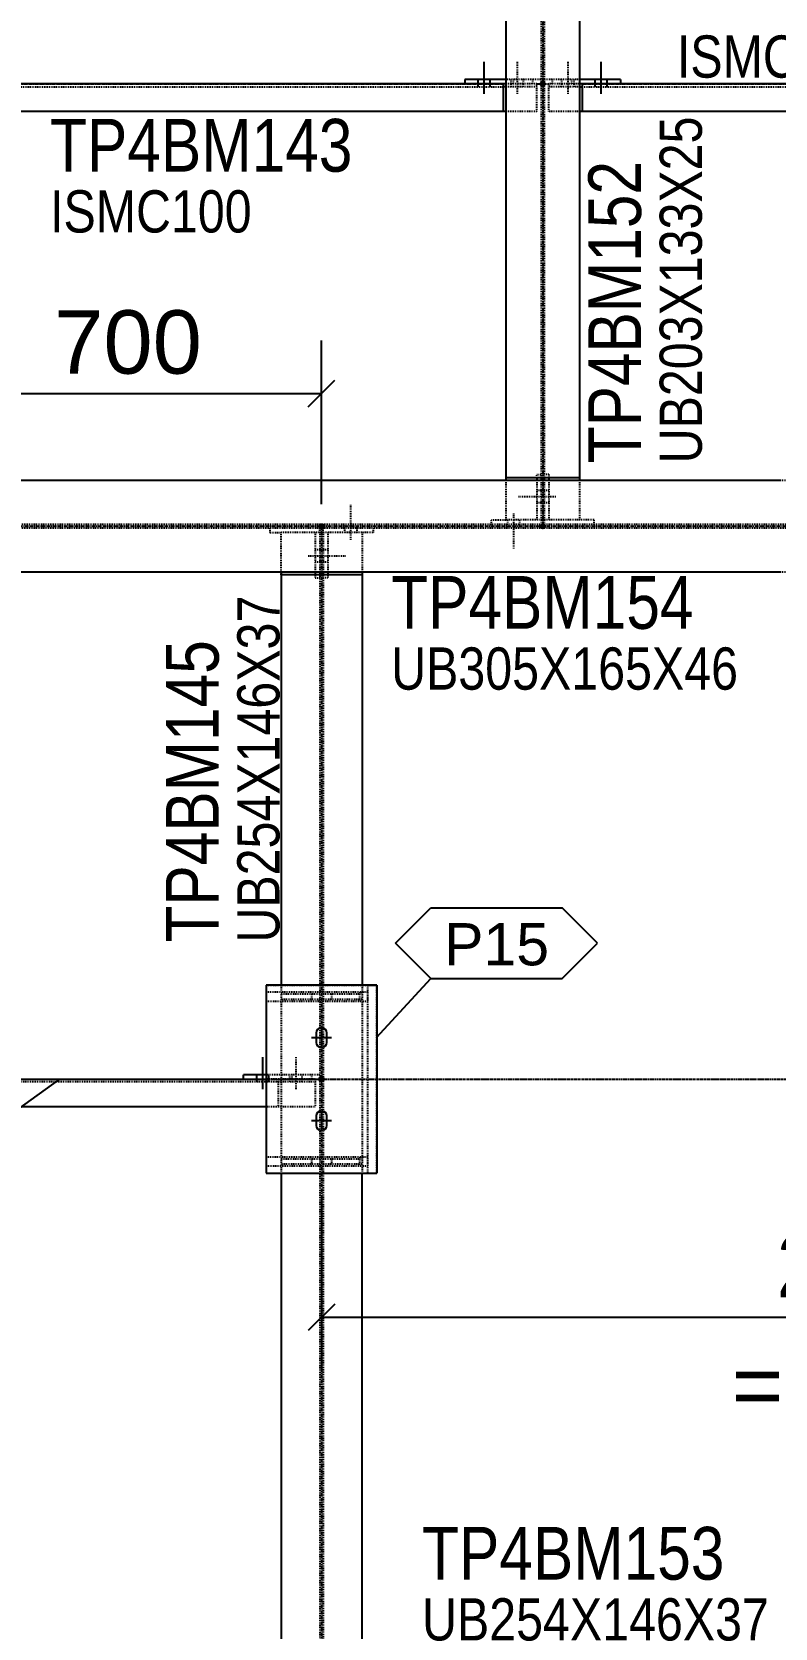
# Model space of a CAD drawing. Header units: millimetres. Extents: x 2102 to 21371, y 12217 to 26594.
# Drawn here: x 12108 to 13452, y 20328 to 23215 of the extents above; entities that cross this region are included whole.
import ezdxf

# ---------------------------------------------------------------- set-up
doc = ezdxf.new("R2010")
doc.units = ezdxf.units.MM
for name, pattern in [('CENTER', [12.7, 7.9375, -1.5875, 1.5875, -1.5875]), ('DXK_LINE_DOT2', [3.9198, 1.9599, -1.9599]), ('DXK_LINE_DOT5', [7.8785, 2.979, -0.9799, 0.9799, -0.9799, 0.9799, -0.9799])]:
    doc.linetypes.add(name, pattern=pattern)
for name, color, linetype in [('1', 7, 'Continuous'), ('2', 7, 'Continuous'), ('4', 7, 'Continuous'), ('6', 7, 'Continuous'), ('7', 7, 'Continuous'), ('8', 7, 'Continuous')]:
    doc.layers.add(name, color=color, linetype=linetype)
doc.styles.add('Arial', font='arial.ttf', dxfattribs={"height": 0.2})
doc.styles.add('Arial Narrow', font='ARIALN.TTF', dxfattribs={"height": 0.2})

# ---------------------------------------------------------------- blocks, each defined once
blk = doc.blocks.new('GridLine-116860372-116906 - 114867')
at = {"layer": '2', "color": 7, "linetype": 'DXK_LINE_DOT5'}
blk.add_line((2535.4, 21320.8), (24512.1, 21320.8), dxfattribs=at)
blk = doc.blocks.new('Part-116860372-114967 - 114867')
at = {"layer": '4', "linetype": 'Continuous'}
for points in [[(15075.6, 25065.8, -1), (15075.6, 25075.8, -1)], [(15075.6, 22565.8, -1), (15075.6, 22575.8, -1)]]:
    blk.add_hatch(color=4, dxfattribs=at).paths.add_polyline_path(points)
at = {"layer": '1', "color": 6, "linetype": 'DXK_LINE_DOT2'}
for p, q in [((14992.3, 25054.1), (14992.3, 24939.6)), ((15158.8, 25054.1), (14992.3, 25054.1)), ((15072, 25054.1), (15072, 23580.8)), ((15079.1, 25054.1), (15079.1, 24939.6)), ((15158.8, 25054.1), (15158.8, 24939.6)), ((15079.1, 24933.3), (15079.1, 22680.6)), ((15072, 23580.8), (15072, 22680.6)), ((14992.3, 22674.4), (14992.3, 22585)), ((15072, 22674.4), (15072, 22585)), ((15079.1, 22674.4), (15079.1, 22585)), ((15158.8, 22674.4), (15158.8, 22585)), ((15158.8, 22585), (14992.3, 22585))]:
    blk.add_line(p, q, dxfattribs=at)
at = {"layer": '2', "color": 2, "linetype": 'Continuous'}
for p, q in [((14992.3, 24939.6), (14992.3, 22674.4)), ((15072, 24939.6), (15072, 24933.3)), ((15079.1, 24939.6), (15079.1, 24933.3)), ((15158.8, 24939.6), (15158.8, 22674.4)), ((15158.8, 24933.3), (14992.3, 24933.3)), ((15158.8, 22680.6), (14992.3, 22680.6)), ((15072, 22680.6), (15072, 22674.4)), ((15079.1, 22680.6), (15079.1, 22674.4))]:
    blk.add_line(p, q, dxfattribs=at)
at = {"layer": '4', "color": 4, "linetype": 'CENTER'}
blk.add_line((15075.6, 25070.8), (15075.6, 22570.8), dxfattribs=at)
at = {"layer": '4', "color": 4, "linetype": 'Continuous'}
for centre in [(15075.6, 25070.8), (15075.6, 22570.8)]:
    blk.add_circle(centre, 5, dxfattribs=at)
blk = doc.blocks.new('Part-116860372-116410 - 114867')
at = {"layer": '1', "color": 6, "linetype": 'DXK_LINE_DOT2'}
for p, q in [((14579.5, 21140.8), (14667.1, 21140.8)), ((14667.1, 21128.3), (14579.5, 21128.3)), ((14598.3, 21140.8), (14598.3, 21128.3))]:
    blk.add_line(p, q, dxfattribs=at)
blk = doc.blocks.new('Part-116860372-114966 - 114867')
at = {"layer": '4', "linetype": 'Continuous'}
for points in [[(13700.6, 22565.8, -1), (13700.6, 22575.8, -1)], [(17825.6, 22565.8, -1), (17825.6, 22575.8, -1)]]:
    blk.add_hatch(color=4, dxfattribs=at).paths.add_polyline_path(points)
at = {"layer": '1', "color": 6, "linetype": 'DXK_LINE_DOT2'}
for p, q in [((13717.3, 22674.4), (13717.3, 22467.3)), ((13831.8, 22674.4), (13717.3, 22674.4)), ((16038.1, 22674.4), (15613.1, 22674.4)), ((17706.8, 22674.4), (17810.2, 22674.4)), ((17810.2, 22674.4), (17810.2, 22467.3)), ((13717.3, 22575), (13831.8, 22575)), ((13831.8, 22566.6), (13717.3, 22566.6)), ((17706.8, 22575), (13838.1, 22575)), ((17706.8, 22566.6), (13838.1, 22566.6)), ((17810.2, 22575), (17707.7, 22575)), ((17810.2, 22566.6), (17713.1, 22566.6)), ((13831.8, 22467.3), (13717.3, 22467.3)), ((16038.1, 22467.3), (15613.1, 22467.3)), ((17810.2, 22467.3), (17713.1, 22467.3))]:
    blk.add_line(p, q, dxfattribs=at)
at = {"layer": '2', "color": 2, "linetype": 'Continuous'}
for p, q in [((15613.1, 22674.4), (13831.8, 22674.4)), ((13838.1, 22674.4), (13838.1, 22467.3)), ((17713.1, 22674.4), (16038.1, 22674.4)), ((17706.8, 22467.3), (17706.8, 22674.4)), ((13838.1, 22575), (13831.8, 22575)), ((13838.1, 22566.6), (13831.8, 22566.6)), ((17713.1, 22575), (17706.8, 22575)), ((17713.1, 22566.6), (17706.8, 22566.6)), ((15613.1, 22467.3), (13831.8, 22467.3)), ((17713.1, 22467.3), (16038.1, 22467.3))]:
    blk.add_line(p, q, dxfattribs=at)
at = {"layer": '4', "color": 4, "linetype": 'CENTER'}
blk.add_line((13700.6, 22570.8), (17825.6, 22570.8), dxfattribs=at)
at = {"layer": '4', "color": 4, "linetype": 'Continuous'}
for centre in [(13700.6, 22570.8), (17825.6, 22570.8)]:
    blk.add_circle(centre, 5, dxfattribs=at)
blk = doc.blocks.new('Part-116860372-114971 - 114867')
at = {"layer": '4', "linetype": 'Continuous'}
for points in [[(14575.6, 22565.8, -1), (14575.6, 22575.8, -1)], [(14575.6, 19940.8, -1), (14575.6, 19950.8, -1)]]:
    blk.add_hatch(color=4, dxfattribs=at).paths.add_polyline_path(points)
at = {"layer": '1', "color": 6, "linetype": 'DXK_LINE_DOT2'}
for p, q in [((14484.1, 22461), (14484.1, 22556.6)), ((14667.1, 22556.6), (14484.1, 22556.6)), ((14571.6, 22556.6), (14571.6, 21320.8)), ((14579.5, 22556.6), (14579.5, 22467.3)), ((14667.1, 22556.6), (14667.1, 22461)), ((14579.5, 22461), (14579.5, 20043.6)), ((14484.1, 21533.3), (14484.1, 21108.3)), ((14667.1, 21533.3), (14667.1, 21108.3)), ((14571.6, 21320.8), (14571.6, 20043.6)), ((14571.6, 20037.3), (14571.6, 19959.8)), ((14579.5, 20037.3), (14579.5, 19959.8)), ((14579.5, 19959.8), (14571.6, 19959.8))]:
    blk.add_line(p, q, dxfattribs=at)
at = {"layer": '2', "color": 2, "linetype": 'Continuous'}
for p, q in [((14484.1, 22467.3), (14484.1, 21533.3)), ((14667.1, 22461), (14484.1, 22461)), ((14571.6, 22467.3), (14571.6, 22461)), ((14579.5, 22467.3), (14579.5, 22461)), ((14667.1, 22467.3), (14667.1, 21533.3)), ((14484.1, 21108.3), (14484.1, 20043.6)), ((14667.1, 20043.6), (14667.1, 21108.3)), ((14484.1, 20043.6), (14667.1, 20043.6)), ((14571.6, 20043.6), (14571.6, 20037.3)), ((14579.5, 20043.6), (14579.5, 20037.3))]:
    blk.add_line(p, q, dxfattribs=at)
at = {"layer": '4', "color": 4, "linetype": 'CENTER'}
blk.add_line((14575.6, 22570.8), (14575.6, 19945.8), dxfattribs=at)
at = {"layer": '4', "color": 4, "linetype": 'Continuous'}
for centre in [(14575.6, 22570.8), (14575.6, 19945.8)]:
    blk.add_circle(centre, 5, dxfattribs=at)
blk = doc.blocks.new('Part-116860372-115050 - 114867')
at = {"layer": '4', "linetype": 'Continuous'}
for points in [[(13700.6, 21315.8, -1), (13700.6, 21325.8, -1)], [(14575.6, 21315.8, -1), (14575.6, 21325.8, -1)]]:
    blk.add_hatch(color=4, dxfattribs=at).paths.add_polyline_path(points)
at = {"layer": '1', "color": 6, "linetype": 'DXK_LINE_DOT2'}
for p, q in [((13717.3, 21320.8), (13717.3, 21295.8)), ((13838.1, 21320.8), (13717.3, 21320.8)), ((13831.8, 21314.6), (13717.3, 21314.6)), ((13717.3, 21295.8), (13798.6, 21295.8)), ((13798.6, 21295.8), (13798.6, 21258.3)), ((14561.6, 21314.6), (13838.1, 21314.6)), ((14561.6, 21320.8), (14450.6, 21320.8)), ((14477.8, 21320.8), (14477.8, 21258.3)), ((14561.6, 21320.8), (14561.6, 21258.3)), ((13831.8, 21258.3), (13798.6, 21258.3)), ((14561.6, 21258.3), (14450.6, 21258.3))]:
    blk.add_line(p, q, dxfattribs=at)
at = {"layer": '2', "color": 2, "linetype": 'Continuous'}
for p, q in [((13838.1, 21314.6), (13831.8, 21314.6)), ((13838.1, 21258.3), (13838.1, 21320.8)), ((13838.1, 21320.8), (14450.6, 21320.8)), ((14450.6, 21258.3), (13831.8, 21258.3))]:
    blk.add_line(p, q, dxfattribs=at)
at = {"layer": '4', "color": 4, "linetype": 'CENTER'}
for p, q in [((13700.6, 21320.8), (13717.3, 21320.8)), ((13838.1, 21320.8), (14450.6, 21320.8)), ((14561.6, 21320.8), (14575.6, 21320.8))]:
    blk.add_line(p, q, dxfattribs=at)
at = {"layer": '4', "color": 4, "linetype": 'Continuous'}
for centre in [(13700.6, 21320.8), (14575.6, 21320.8)]:
    blk.add_circle(centre, 5, dxfattribs=at)
blk = doc.blocks.new('Part-116860372-115060 - 114867')
at = {"layer": '4', "linetype": 'Continuous'}
for points in [[(13700.6, 23565.8, -1), (13700.6, 23575.8, -1)], [(15075.6, 23565.8, -1), (15075.6, 23575.8, -1)]]:
    blk.add_hatch(color=4, dxfattribs=at).paths.add_polyline_path(points)
at = {"layer": '1', "color": 6, "linetype": 'DXK_LINE_DOT2'}
for p, q in [((13838.1, 23570.8), (13717.3, 23570.8)), ((13717.3, 23508.3), (13717.3, 23570.8)), ((15062, 23570.8), (14986.1, 23570.8)), ((15062, 23508.3), (15062, 23570.8)), ((13831.8, 23564.6), (13717.3, 23564.6)), ((13838.1, 23564.6), (14986.1, 23564.6)), ((15062, 23564.6), (14992.3, 23564.6)), ((13831.8, 23508.3), (13717.3, 23508.3)), ((15062, 23508.3), (14986.1, 23508.3))]:
    blk.add_line(p, q, dxfattribs=at)
at = {"layer": '2', "color": 2, "linetype": 'Continuous'}
for p, q in [((14986.1, 23570.8), (13838.1, 23570.8)), ((13838.1, 23570.8), (13838.1, 23508.3)), ((14986.1, 23570.8), (14986.1, 23508.3)), ((13831.8, 23564.6), (13838.1, 23564.6)), ((14992.3, 23564.6), (14986.1, 23564.6)), ((14992.3, 23508.3), (13831.8, 23508.3))]:
    blk.add_line(p, q, dxfattribs=at)
at = {"layer": '4', "color": 4, "linetype": 'CENTER'}
for p, q in [((13700.6, 23570.8), (13717.3, 23570.8)), ((13838.1, 23570.8), (14986.1, 23570.8)), ((15062, 23570.8), (15075.6, 23570.8))]:
    blk.add_line(p, q, dxfattribs=at)
at = {"layer": '4', "color": 4, "linetype": 'Continuous'}
for centre in [(13700.6, 23570.8), (15075.6, 23570.8)]:
    blk.add_circle(centre, 5, dxfattribs=at)
blk = doc.blocks.new('Part-116860372-115061 - 114867')
at = {"layer": '4', "linetype": 'Continuous'}
for points in [[(15075.6, 23565.8, -1), (15075.6, 23575.8, -1)], [(16450.6, 23565.8, -1), (16450.6, 23575.8, -1)]]:
    blk.add_hatch(color=4, dxfattribs=at).paths.add_polyline_path(points)
at = {"layer": '1', "color": 6, "linetype": 'DXK_LINE_DOT2'}
for p, q in [((15165.1, 23570.8), (15089.1, 23570.8)), ((15089.1, 23508.3), (15089.1, 23570.8)), ((16437, 23570.8), (16361.1, 23570.8)), ((16437, 23508.3), (16437, 23570.8)), ((15158.8, 23564.6), (15089.1, 23564.6)), ((15165.1, 23564.6), (16361.1, 23564.6)), ((16437, 23564.6), (16367.3, 23564.6)), ((15158.8, 23508.3), (15089.1, 23508.3)), ((16437, 23508.3), (16367.3, 23508.3))]:
    blk.add_line(p, q, dxfattribs=at)
at = {"layer": '2', "color": 2, "linetype": 'Continuous'}
for p, q in [((16361.1, 23570.8), (15165.1, 23570.8)), ((15165.1, 23570.8), (15165.1, 23508.3)), ((16361.1, 23570.8), (16361.1, 23508.3)), ((15158.8, 23564.6), (15165.1, 23564.6)), ((16367.3, 23564.6), (16361.1, 23564.6)), ((16367.3, 23508.3), (15158.8, 23508.3))]:
    blk.add_line(p, q, dxfattribs=at)
at = {"layer": '4', "color": 4, "linetype": 'CENTER'}
for p, q in [((15075.6, 23570.8), (15089.1, 23570.8)), ((15165.1, 23570.8), (16361.1, 23570.8)), ((16437, 23570.8), (16450.6, 23570.8))]:
    blk.add_line(p, q, dxfattribs=at)
at = {"layer": '4', "color": 4, "linetype": 'Continuous'}
for centre in [(15075.6, 23570.8), (16450.6, 23570.8)]:
    blk.add_circle(centre, 5, dxfattribs=at)
blk = doc.blocks.new('Bolt-116860372-115752 - 114867')
at = {"layer": '1', "color": 1, "linetype": 'DXK_LINE_DOT2'}
for p, q in [((14517.9, 21298.3), (14517.9, 21370.8)), ((14504.1, 21320.8), (14504.1, 21330.8)), ((14531.6, 21320.8), (14531.6, 21330.8)), ((14504.1, 21314.6), (14504.1, 21320.8)), ((14531.6, 21314.6), (14531.6, 21320.8))]:
    blk.add_line(p, q, dxfattribs=at)
at = {"layer": '2', "color": 1, "linetype": 'Continuous'}
for p, q in [((14442.9, 21298.3), (14442.9, 21370.8)), ((14429.1, 21320.8), (14429.1, 21330.8)), ((14456.6, 21320.8), (14456.6, 21330.8)), ((14429.1, 21314.6), (14429.1, 21320.8)), ((14456.6, 21314.6), (14456.6, 21320.8))]:
    blk.add_line(p, q, dxfattribs=at)
blk = doc.blocks.new('Part-116860372-116407 - 114867')
at = {"layer": '1', "color": 6, "linetype": 'DXK_LINE_DOT2'}
for p, q in [((14484.1, 21513.3), (14571.6, 21513.3)), ((14552.9, 21513.3), (14552.9, 21500.8)), ((14571.6, 21500.8), (14484.1, 21500.8))]:
    blk.add_line(p, q, dxfattribs=at)
blk = doc.blocks.new('Part-116860372-116409 - 114867')
at = {"layer": '1', "color": 6, "linetype": 'DXK_LINE_DOT2'}
for p, q in [((14484.1, 21140.8), (14571.6, 21140.8)), ((14571.6, 21128.3), (14484.1, 21128.3)), ((14552.9, 21140.8), (14552.9, 21128.3))]:
    blk.add_line(p, q, dxfattribs=at)
blk = doc.blocks.new('Part-116860372-115472 - 114867')
at = {"layer": '1', "color": 6, "linetype": 'DXK_LINE_DOT2'}
for p, q in [((15089.1, 22687.5), (15079.1, 22687.5)), ((15079.1, 22680.6), (15079.1, 22674.4)), ((15089.1, 22687.5), (15089.1, 22680.6)), ((15089.1, 22674.4), (15089.1, 22585)), ((15079.1, 22585), (15079.1, 22575)), ((15191.6, 22585), (15158.8, 22585)), ((15191.6, 22575), (15191.6, 22585))]:
    blk.add_line(p, q, dxfattribs=at)
at = {"layer": '2', "color": 2, "linetype": 'Continuous'}
blk.add_line((15089.1, 22680.6), (15089.1, 22674.4), dxfattribs=at)
blk = doc.blocks.new('Part-116860372-115504 - 114867')
at = {"layer": '1', "color": 6, "linetype": 'DXK_LINE_DOT2'}
for p, q in [((14459.1, 22566.6), (14459.1, 22556.6)), ((14459.1, 22556.6), (14484.1, 22556.6)), ((14561.6, 22556.6), (14561.6, 22467.3)), ((14571.6, 22556.6), (14571.6, 22566.6)), ((14561.6, 22461), (14561.6, 22454.1)), ((14561.6, 22454.1), (14571.6, 22454.1))]:
    blk.add_line(p, q, dxfattribs=at)
at = {"layer": '2', "color": 2, "linetype": 'Continuous'}
blk.add_line((14561.6, 22467.3), (14561.6, 22461), dxfattribs=at)
blk = doc.blocks.new('Bolt-116860372-115480 - 114867')
at = {"layer": '1', "color": 1, "linetype": 'DXK_LINE_DOT2'}
for p, q in [((15009.5, 22599.6), (15009.5, 22520.8)), ((14995.8, 22585), (14995.8, 22575)), ((14995.8, 22575), (14995.8, 22566.6)), ((15023.3, 22585), (15023.3, 22575)), ((15023.3, 22575), (15023.3, 22566.6))]:
    blk.add_line(p, q, dxfattribs=at)
blk = doc.blocks.new('Part-116860372-115471 - 114867')
at = {"layer": '1', "color": 6, "linetype": 'DXK_LINE_DOT2'}
for p, q in [((15062, 22680.6), (15062, 22687.5)), ((15062, 22687.5), (15072, 22687.5)), ((15062, 22674.4), (15062, 22585)), ((15072, 22680.6), (15072, 22674.4)), ((14959.5, 22575), (14959.5, 22585)), ((14959.5, 22585), (14992.3, 22585)), ((15072, 22585), (15072, 22575))]:
    blk.add_line(p, q, dxfattribs=at)
at = {"layer": '2', "color": 2, "linetype": 'Continuous'}
blk.add_line((15062, 22680.6), (15062, 22674.4), dxfattribs=at)
blk = doc.blocks.new('Bolt-116860372-115473 - 114867')
at = {"layer": '1', "color": 1, "linetype": 'DXK_LINE_DOT2'}
for p, q in [((15105.4, 22637.5), (15020.4, 22637.5)), ((15072, 22651.3), (15062, 22651.3)), ((15079.1, 22651.3), (15072, 22651.3)), ((15089.1, 22651.3), (15079.1, 22651.3)), ((15072, 22623.8), (15062, 22623.8)), ((15079.1, 22623.8), (15072, 22623.8)), ((15089.1, 22623.8), (15079.1, 22623.8))]:
    blk.add_line(p, q, dxfattribs=at)
blk = doc.blocks.new('Part-116860372-115503 - 114867')
at = {"layer": '1', "color": 6, "linetype": 'DXK_LINE_DOT2'}
for p, q in [((14579.5, 22556.6), (14579.5, 22566.6)), ((14589.5, 22556.6), (14589.5, 22467.3)), ((14692, 22556.6), (14667.1, 22556.6)), ((14692, 22566.6), (14692, 22556.6)), ((14579.5, 22461), (14579.5, 22467.3)), ((14589.5, 22454.1), (14579.5, 22454.1)), ((14589.5, 22461), (14589.5, 22454.1))]:
    blk.add_line(p, q, dxfattribs=at)
at = {"layer": '2', "color": 2, "linetype": 'Continuous'}
blk.add_line((14589.5, 22467.3), (14589.5, 22461), dxfattribs=at)
blk = doc.blocks.new('Bolt-116860372-115505 - 114867')
at = {"layer": '1', "color": 1, "linetype": 'DXK_LINE_DOT2'}
for p, q in [((14545.4, 22504.1), (14630.4, 22504.1)), ((14561.6, 22517.9), (14571.6, 22517.9)), ((14561.6, 22490.4), (14571.6, 22490.4)), ((14571.6, 22517.9), (14579.5, 22517.9)), ((14571.6, 22490.4), (14579.5, 22490.4)), ((14579.5, 22517.9), (14589.5, 22517.9)), ((14579.5, 22490.4), (14589.5, 22490.4))]:
    blk.add_line(p, q, dxfattribs=at)
blk = doc.blocks.new('Bolt-116860372-115526 - 114867')
at = {"layer": '1', "color": 1, "linetype": 'DXK_LINE_DOT2'}
for p, q in [((14642, 22540.4), (14642, 22619.1)), ((14628.3, 22566.6), (14628.3, 22575)), ((14628.3, 22556.6), (14628.3, 22566.6)), ((14655.8, 22566.6), (14655.8, 22575)), ((14655.8, 22556.6), (14655.8, 22566.6))]:
    blk.add_line(p, q, dxfattribs=at)
blk = doc.blocks.new('Part-116860372-116383 - 114867')
at = {"layer": '1', "color": 6, "linetype": 'DXK_LINE_DOT2'}
for p, q in [((14680.6, 21517.1), (14450.6, 21517.1)), ((14450.6, 21517.1), (14450.6, 21497.1)), ((14661.8, 21517.1), (14661.8, 21497.1)), ((14680.6, 21497.1), (14680.6, 21517.1)), ((14450.6, 21497.1), (14680.6, 21497.1))]:
    blk.add_line(p, q, dxfattribs=at)
blk = doc.blocks.new('Part-116860372-115751 - 114867')
at = {"layer": '1', "color": 6, "linetype": 'DXK_LINE_DOT2'}
for p, q in [((14399.2, 21320.8), (14399.2, 21330.8)), ((14571.6, 21330.8), (14450.6, 21330.8)), ((14509.1, 21320.8), (14509.1, 21330.8)), ((14552.9, 21330.8), (14552.9, 21320.8))]:
    blk.add_line(p, q, dxfattribs=at)
at = {"layer": '2', "color": 2, "linetype": 'Continuous'}
for p in [(14450.6, 21330.8), (14399.1, 21320.8)]:
    blk.add_line(p, (14399.1, 21330.8), dxfattribs=at)
blk = doc.blocks.new('Part-116860372-115701 - 114867')
at = {"layer": '1', "color": 6, "linetype": 'DXK_LINE_DOT2'}
for p, q in [((15158.8, 23580.8), (15079.1, 23580.8)), ((15097.9, 23570.8), (15097.9, 23580.8)), ((15141.6, 23570.8), (15141.6, 23580.8))]:
    blk.add_line(p, q, dxfattribs=at)
at = {"layer": '2', "color": 2, "linetype": 'Continuous'}
for p, q in [((15251.6, 23580.8), (15158.8, 23580.8)), ((15165.1, 23570.8), (15158.8, 23570.8)), ((15251.6, 23580.8), (15251.6, 23570.8))]:
    blk.add_line(p, q, dxfattribs=at)
blk = doc.blocks.new('Bolt-116860372-115702 - 114867')
at = {"layer": '1', "color": 1, "linetype": 'DXK_LINE_DOT2'}
for p, q in [((15132.9, 23548.3), (15132.9, 23620.8)), ((15119.1, 23570.8), (15119.1, 23580.8)), ((15119.1, 23564.6), (15119.1, 23570.8)), ((15146.6, 23570.8), (15146.6, 23580.8)), ((15146.6, 23564.6), (15146.6, 23570.8))]:
    blk.add_line(p, q, dxfattribs=at)
at = {"layer": '2', "color": 1, "linetype": 'Continuous'}
for p, q in [((15207.9, 23548.3), (15207.9, 23620.8)), ((15194.1, 23570.8), (15194.1, 23580.8)), ((15194.1, 23564.6), (15194.1, 23570.8)), ((15221.6, 23570.8), (15221.6, 23580.8)), ((15221.6, 23564.6), (15221.6, 23570.8))]:
    blk.add_line(p, q, dxfattribs=at)
blk = doc.blocks.new('Part-116860372-115705 - 114867')
at = {"layer": '1', "color": 6, "linetype": 'DXK_LINE_DOT2'}
for p, q in [((15072, 23580.8), (14992.3, 23580.8)), ((15009.5, 23570.8), (15009.5, 23580.8)), ((15053.3, 23570.8), (15053.3, 23580.8))]:
    blk.add_line(p, q, dxfattribs=at)
at = {"layer": '2', "color": 2, "linetype": 'Continuous'}
for p, q in [((14992.3, 23580.8), (14899.5, 23580.8)), ((14899.5, 23580.8), (14899.5, 23570.8)), ((14992.3, 23570.8), (14986.1, 23570.8))]:
    blk.add_line(p, q, dxfattribs=at)
blk = doc.blocks.new('Bolt-116860372-115706 - 114867')
at = {"layer": '1', "color": 1, "linetype": 'DXK_LINE_DOT2'}
for p, q in [((15018.3, 23548.3), (15018.3, 23620.8)), ((15004.5, 23570.8), (15004.5, 23580.8)), ((15004.5, 23564.6), (15004.5, 23570.8)), ((15032, 23570.8), (15032, 23580.8)), ((15032, 23564.6), (15032, 23570.8))]:
    blk.add_line(p, q, dxfattribs=at)
at = {"layer": '2', "color": 1, "linetype": 'Continuous'}
for p, q in [((14943.3, 23548.3), (14943.3, 23620.8)), ((14929.5, 23570.8), (14929.5, 23580.8)), ((14929.5, 23564.6), (14929.5, 23570.8)), ((14957, 23570.8), (14957, 23580.8)), ((14957, 23564.6), (14957, 23570.8))]:
    blk.add_line(p, q, dxfattribs=at)
blk = doc.blocks.new('Part-116860372-116408 - 114867')
at = {"layer": '1', "color": 6, "linetype": 'DXK_LINE_DOT2'}
for p, q in [((14579.5, 21513.3), (14667.1, 21513.3)), ((14598.3, 21513.3), (14598.3, 21500.8)), ((14667.1, 21500.8), (14579.5, 21500.8))]:
    blk.add_line(p, q, dxfattribs=at)
blk = doc.blocks.new('Bolt-116860372-116384 - 114867')
at = {"layer": '2', "color": 1, "linetype": 'Continuous'}
for p, q in [((14571.3, 21436.2), (14575.6, 21437.1)), ((14575.6, 21437.1), (14575.6, 21437.1)), ((14575.6, 21437.1), (14579.9, 21436.2)), ((14575.6, 21437.1), (14575.6, 21392.1)), ((14553.1, 21414.6), (14598.1, 21414.6)), ((14564.3, 21425.8), (14565.2, 21430.1)), ((14564.3, 21403.3), (14564.3, 21425.8)), ((14565.2, 21399), (14564.3, 21403.3)), ((14565.2, 21430.1), (14567.6, 21433.8)), ((14567.6, 21433.8), (14571.3, 21436.2)), ((14579.9, 21436.2), (14583.5, 21433.8)), ((14583.5, 21433.8), (14586, 21430.1)), ((14586, 21430.1), (14586.8, 21425.8)), ((14586.8, 21403.3), (14586, 21399)), ((14586.8, 21425.8), (14586.8, 21403.3)), ((14567.6, 21395.4), (14565.2, 21399)), ((14571.3, 21392.9), (14567.6, 21395.4)), ((14575.6, 21392.1), (14571.3, 21392.9)), ((14579.9, 21392.9), (14575.6, 21392.1)), ((14575.6, 21392.1), (14575.6, 21392.1)), ((14583.5, 21395.4), (14579.9, 21392.9)), ((14586, 21399), (14583.5, 21395.4)), ((14553.1, 21227.1), (14598.1, 21227.1)), ((14564.3, 21238.3), (14565.2, 21242.6)), ((14564.3, 21215.8), (14564.3, 21238.3)), ((14565.2, 21242.6), (14567.6, 21246.3)), ((14567.6, 21246.3), (14571.3, 21248.7)), ((14571.3, 21248.7), (14575.6, 21249.6)), ((14575.6, 21249.6), (14575.6, 21249.6)), ((14575.6, 21249.6), (14579.9, 21248.7)), ((14575.6, 21249.6), (14575.6, 21204.6)), ((14579.9, 21248.7), (14583.5, 21246.3)), ((14583.5, 21246.3), (14586, 21242.6)), ((14586, 21242.6), (14586.8, 21238.3)), ((14586.8, 21238.3), (14586.8, 21215.8)), ((14565.2, 21211.5), (14564.3, 21215.8)), ((14567.6, 21207.9), (14565.2, 21211.5)), ((14571.3, 21205.4), (14567.6, 21207.9)), ((14575.6, 21204.6), (14571.3, 21205.4)), ((14579.9, 21205.4), (14575.6, 21204.6)), ((14575.6, 21204.6), (14575.6, 21204.6)), ((14583.6, 21207.9), (14579.9, 21205.4)), ((14586, 21211.5), (14583.6, 21207.9)), ((14586.8, 21215.8), (14586, 21211.5))]:
    blk.add_line(p, q, dxfattribs=at)
blk = doc.blocks.new('Part-116860372-116380 - 114867')
at = {"layer": '1', "color": 6, "linetype": 'DXK_LINE_DOT2'}
for p, q in [((14680.6, 21108.3), (14680.6, 21533.3)), ((14680.6, 21533.3), (14700.6, 21533.3)), ((14700.6, 21108.3), (14700.6, 21533.3)), ((14680.6, 21108.3), (14700.6, 21108.3))]:
    blk.add_line(p, q, dxfattribs=at)
blk = doc.blocks.new('Part-116860372-116379 - 114867')
at = {"layer": '1', "color": 6, "linetype": 'DXK_LINE_DOT2'}
for p, q in [((14450.6, 21533.3), (14700.6, 21533.3)), ((14450.6, 21533.3), (14450.6, 21108.3)), ((14700.6, 21533.3), (14700.6, 21108.3)), ((14450.6, 21108.3), (14700.6, 21108.3))]:
    blk.add_line(p, q, dxfattribs=at)
blk = doc.blocks.new('Part-116860372-116381 - 114867')
at = {"layer": '1', "color": 6, "linetype": 'DXK_LINE_DOT2'}
for p, q in [((14680.6, 21144.6), (14450.6, 21144.6)), ((14450.6, 21144.6), (14450.6, 21124.6)), ((14450.6, 21124.6), (14680.6, 21124.6)), ((14661.8, 21144.6), (14661.8, 21124.6)), ((14680.6, 21124.6), (14680.6, 21144.6))]:
    blk.add_line(p, q, dxfattribs=at)
blk = doc.blocks.new('Part-116860372-116382 - 114867')
at = {"layer": '2', "color": 2, "linetype": 'Continuous'}
for p, q in [((14700.6, 21533.3), (14450.6, 21533.3)), ((14450.6, 21533.3), (14450.6, 21108.3)), ((14700.6, 21533.3), (14700.6, 21108.3)), ((14450.6, 21108.3), (14700.6, 21108.3))]:
    blk.add_line(p, q, dxfattribs=at)
blk = doc.blocks.new('StraightDimension-116860372-126549 - 114867')
at = {"layer": '6', "color": 3, "linetype": 'Continuous'}
for p, q in [((14575.6, 21058.3), (14575.6, 20662.3)), ((17075.6, 21058.3), (17075.6, 20662.3)), ((14605.6, 20812.3), (14545.6, 20752.3)), ((17045.6, 20752.3), (17105.6, 20812.3)), ((14575.6, 20782.3), (17075.6, 20782.3))]:
    blk.add_line(p, q, dxfattribs=at)
at = {"color": 0, "linetype": 'Continuous'}
blk.add_wipeout([(15821.5, 20527.3), (15821.5, 20737.3), (15472.5, 20737.3), (15472.5, 20527.3)], dxfattribs=at).dxf.layer = '6'
at = {"layer": '6', "color": 7, "linetype": 'Continuous', "style": 'Arial'}
blk.add_text('= =', height=143.26, dxfattribs=at).set_placement((15502.5, 20557.3))
at = {"color": 0}
blk.add_wipeout([(16077.9, 20797.3), (16077.9, 21007.3), (15573.2, 21007.3), (15573.2, 20797.3)], dxfattribs=at).dxf.layer = '6'
at = {"layer": '6', "color": 7, "style": 'Arial'}
blk.add_text('2000', height=143.26, dxfattribs=at).set_placement((15603.2, 20827.3))
blk = doc.blocks.new('StraightDimension-116860372-126363 - 114867')
at = {"layer": '6', "color": 3, "linetype": 'Continuous'}
for p, q in [((13700.6, 22620.8), (13700.6, 22990.8)), ((14575.6, 22620.8), (14575.6, 22990.8)), ((13730.6, 22900.8), (13670.6, 22840.8)), ((14545.6, 22840.8), (14605.6, 22900.8)), ((13700.6, 22870.8), (14575.6, 22870.8))]:
    blk.add_line(p, q, dxfattribs=at)
at = {"color": 0}
blk.add_wipeout([(14334.8, 22885.8), (14334.8, 23095.8), (13941.3, 23095.8), (13941.3, 22885.8)], dxfattribs=at).dxf.layer = '6'
at = {"layer": '6', "color": 7, "style": 'Arial'}
blk.add_text('700', height=143.26, dxfattribs=at).set_placement((13971.3, 22915.8))
blk = doc.blocks.new('Mark-116860372-116941 - 114867')
at = {"color": 0}
for points in [[(14480.6, 22415.5), (14380.6, 22415.5), (14380.6, 21629.7), (14480.6, 21629.7)], [(14343.1, 22314.8), (14218.1, 22314.8), (14218.1, 21629.7), (14343.1, 21629.7)]]:
    blk.add_wipeout(points, dxfattribs=at).dxf.layer = '8'
for points in [[(14480.6, 22415.5), (14380.6, 22415.5), (14380.6, 21629.7), (14480.6, 21629.7)], [(14343.1, 22314.8), (14218.1, 22314.8), (14218.1, 21629.7), (14343.1, 21629.7)]]:
    blk.add_wipeout(points, dxfattribs=at).dxf.layer = '8'
at = {"layer": '8', "color": 7, "style": 'Arial Narrow'}
for s, height, p in [('UB254X146X37', 95.443, (14480.6, 21629.7)), ('TP4BM145', 119.3, (14343.1, 21629.7))]:
    blk.add_text(s, height=height, rotation=90.0002, dxfattribs=at).set_placement(p)
blk = doc.blocks.new('Mark-116860372-129473 - 114867')
at = {"color": 0}
for points in [[(16064, 23722.6), (16064, 23847.6), (15378.9, 23847.6), (15378.9, 23722.6)], [(15835.7, 23585.1), (15835.7, 23685.1), (15378.9, 23685.1), (15378.9, 23585.1)]]:
    blk.add_wipeout(points, dxfattribs=at).dxf.layer = '8'
for points in [[(16064, 23722.6), (16064, 23847.6), (15378.9, 23847.6), (15378.9, 23722.6)], [(15835.7, 23585.1), (15835.7, 23685.1), (15378.9, 23685.1), (15378.9, 23585.1)]]:
    blk.add_wipeout(points, dxfattribs=at).dxf.layer = '8'
at = {"layer": '8', "color": 7, "style": 'Arial Narrow'}
for s, height, p in [('TP4BM122', 119.3, (15378.9, 23722.6)), ('ISMC100', 95.44, (15378.9, 23585.1))]:
    blk.add_text(s, height=height, dxfattribs=at).set_placement(p)
blk = doc.blocks.new('Mark-116860372-129464 - 114867')
at = {"color": 0}
for points in [[(15435.5, 23498.9), (15335.5, 23498.9), (15335.5, 22713.1), (15435.5, 22713.1)], [(15298, 23398.2), (15173, 23398.2), (15173, 22713.1), (15298, 22713.1)]]:
    blk.add_wipeout(points, dxfattribs=at).dxf.layer = '8'
for points in [[(15435.5, 23498.9), (15335.5, 23498.9), (15335.5, 22713.1), (15435.5, 22713.1)], [(15298, 23398.2), (15173, 23398.2), (15173, 22713.1), (15298, 22713.1)]]:
    blk.add_wipeout(points, dxfattribs=at).dxf.layer = '8'
at = {"layer": '8', "color": 7, "style": 'Arial Narrow'}
for s, height, p in [('UB203X133X25', 95.443, (15435.5, 22713.1)), ('TP4BM152', 119.3, (15298, 22713.1))]:
    blk.add_text(s, height=height, rotation=90.0002, dxfattribs=at).set_placement(p)
blk = doc.blocks.new('Mark-116860372-129439 - 114867')
at = {"layer": '8', "color": 7, "linetype": 'Continuous'}
for p in [(13982.9, 21320.8), (12642.9, 20890.8)]:
    blk.add_line(p, (13387.9, 20890.8), dxfattribs=at)
at = {"color": 0}
for points in [[(13357.9, 21058.3), (13357.9, 21183.3), (12672.9, 21183.3), (12672.9, 21058.3)], [(13129.6, 20920.8), (13129.6, 21020.8), (12672.9, 21020.8), (12672.9, 20920.8)]]:
    blk.add_wipeout(points, dxfattribs=at).dxf.layer = '8'
for points in [[(13357.9, 21058.3), (13357.9, 21183.3), (12672.9, 21183.3), (12672.9, 21058.3)], [(13129.6, 20920.8), (13129.6, 21020.8), (12672.9, 21020.8), (12672.9, 20920.8)]]:
    blk.add_wipeout(points, dxfattribs=at).dxf.layer = '8'
at = {"layer": '8', "color": 7, "style": 'Arial Narrow'}
for s, height, p in [('TP4BM140', 119.3, (12672.9, 21058.3)), ('ISMC100', 95.44, (12672.9, 20920.8))]:
    blk.add_text(s, height=height, dxfattribs=at).set_placement(p)
blk = doc.blocks.new('Text-116860372-130241 - 114867')
at = {"layer": '7', "color": 6, "linetype": 'Continuous'}
for p, q in [((14742.7, 21628), (14822.7, 21708)), ((14822.7, 21708), (15119.8, 21708)), ((15199.8, 21628), (15119.8, 21708)), ((14822.7, 21548), (14742.7, 21628)), ((15119.8, 21548), (15199.8, 21628)), ((14700, 21414.6), (14822.7, 21548)), ((14822.7, 21548), (15119.8, 21548))]:
    blk.add_line(p, q, dxfattribs=at)
at = {"color": 0, "linetype": 'Continuous'}
blk.add_wipeout([(15089.8, 21578), (15089.8, 21678), (14852.7, 21678), (14852.7, 21578)], dxfattribs=at).dxf.layer = '7'
at = {"layer": '7', "color": 7, "linetype": 'Continuous', "style": 'Arial'}
blk.add_text('P15', height=95.51, dxfattribs=at).set_placement((14852.7, 21578))
blk = doc.blocks.new('Mark-116860372-129446 - 114867')
at = {"color": 0}
for points in [[(15488, 20189.1), (15488, 20314.1), (14802.9, 20314.1), (14802.9, 20189.1)], [(15588.7, 20051.6), (15588.7, 20151.6), (14802.9, 20151.6), (14802.9, 20051.6)]]:
    blk.add_wipeout(points, dxfattribs=at).dxf.layer = '8'
for points in [[(15488, 20189.1), (15488, 20314.1), (14802.9, 20314.1), (14802.9, 20189.1)], [(15588.7, 20051.6), (15588.7, 20151.6), (14802.9, 20151.6), (14802.9, 20051.6)]]:
    blk.add_wipeout(points, dxfattribs=at).dxf.layer = '8'
at = {"layer": '8', "color": 7, "style": 'Arial Narrow'}
for s, height, p in [('TP4BM153', 119.3, (14802.9, 20189.1)), ('UB254X146X37', 95.443, (14802.9, 20051.6))]:
    blk.add_text(s, height=height, dxfattribs=at).set_placement(p)
blk = doc.blocks.new('Mark-116860372-129449 - 114867')
at = {"color": 0}
for points in [[(15418.2, 22338.9), (15418.2, 22463.9), (14733.1, 22463.9), (14733.1, 22338.9)], [(15518.9, 22201.4), (15518.9, 22301.4), (14733.1, 22301.4), (14733.1, 22201.4)]]:
    blk.add_wipeout(points, dxfattribs=at).dxf.layer = '8'
for points in [[(15418.2, 22338.9), (15418.2, 22463.9), (14733.1, 22463.9), (14733.1, 22338.9)], [(15518.9, 22201.4), (15518.9, 22301.4), (14733.1, 22301.4), (14733.1, 22201.4)]]:
    blk.add_wipeout(points, dxfattribs=at).dxf.layer = '8'
at = {"layer": '8', "color": 7, "style": 'Arial Narrow'}
for s, height, p in [('TP4BM154', 119.3, (14733.1, 22338.9)), ('UB305X165X46', 95.443, (14733.1, 22201.4))]:
    blk.add_text(s, height=height, dxfattribs=at).set_placement(p)
blk = doc.blocks.new('Mark-116860372-129471 - 114867')
at = {"color": 0}
for points in [[(14646.9, 23372.5), (14646.9, 23497.5), (13961.9, 23497.5), (13961.9, 23372.5)], [(14418.6, 23235), (14418.6, 23335), (13961.9, 23335), (13961.9, 23235)]]:
    blk.add_wipeout(points, dxfattribs=at).dxf.layer = '8'
for points in [[(14646.9, 23372.5), (14646.9, 23497.5), (13961.9, 23497.5), (13961.9, 23372.5)], [(14418.6, 23235), (14418.6, 23335), (13961.9, 23335), (13961.9, 23235)]]:
    blk.add_wipeout(points, dxfattribs=at).dxf.layer = '8'
at = {"layer": '8', "color": 7, "style": 'Arial Narrow'}
for s, height, p in [('TP4BM143', 119.3, (13961.9, 23372.5)), ('ISMC100', 95.44, (13961.9, 23235))]:
    blk.add_text(s, height=height, dxfattribs=at).set_placement(p)

msp = doc.modelspace()

# ---------------------------------------------------------------- block references
at = {"xscale": 0.8, "yscale": 0.8, "zscale": 0.8}
for name in ['Part-116860372-114967 - 114867', 'Bolt-116860372-115706 - 114867', 'Bolt-116860372-115702 - 114867', 'Part-116860372-115705 - 114867', 'Part-116860372-115701 - 114867', 'Part-116860372-115060 - 114867', 'Part-116860372-115061 - 114867', 'Part-116860372-114966 - 114867', 'Part-116860372-115471 - 114867', 'Part-116860372-115472 - 114867', 'Bolt-116860372-115473 - 114867', 'Bolt-116860372-115526 - 114867', 'Part-116860372-115504 - 114867', 'Part-116860372-114971 - 114867', 'Part-116860372-115503 - 114867', 'Bolt-116860372-115480 - 114867', 'Bolt-116860372-115505 - 114867', 'Part-116860372-116379 - 114867', 'Part-116860372-116382 - 114867', 'Part-116860372-116380 - 114867', 'Part-116860372-116383 - 114867', 'Part-116860372-116407 - 114867', 'Part-116860372-116408 - 114867', 'GridLine-116860372-116906 - 114867', 'Bolt-116860372-116384 - 114867', 'Bolt-116860372-115752 - 114867', 'Part-116860372-115050 - 114867', 'Part-116860372-115751 - 114867', 'Part-116860372-116381 - 114867', 'Part-116860372-116409 - 114867', 'Part-116860372-116410 - 114867', 'Mark-116860372-129446 - 114867']:
    msp.add_blockref(name, (971.5, 4264.2), dxfattribs=at)

# ---------------------------------------------------------------- next in the draw order: block references
for name in ['Mark-116860372-129473 - 114867', 'Mark-116860372-129471 - 114867', 'Mark-116860372-129464 - 114867', 'StraightDimension-116860372-126363 - 114867', 'Mark-116860372-129449 - 114867', 'Mark-116860372-116941 - 114867', 'Text-116860372-130241 - 114867', 'Mark-116860372-129439 - 114867', 'StraightDimension-116860372-126549 - 114867']:
    msp.add_blockref(name, (971.5, 4264.2), dxfattribs=at)

doc.saveas('drawing.dxf')
